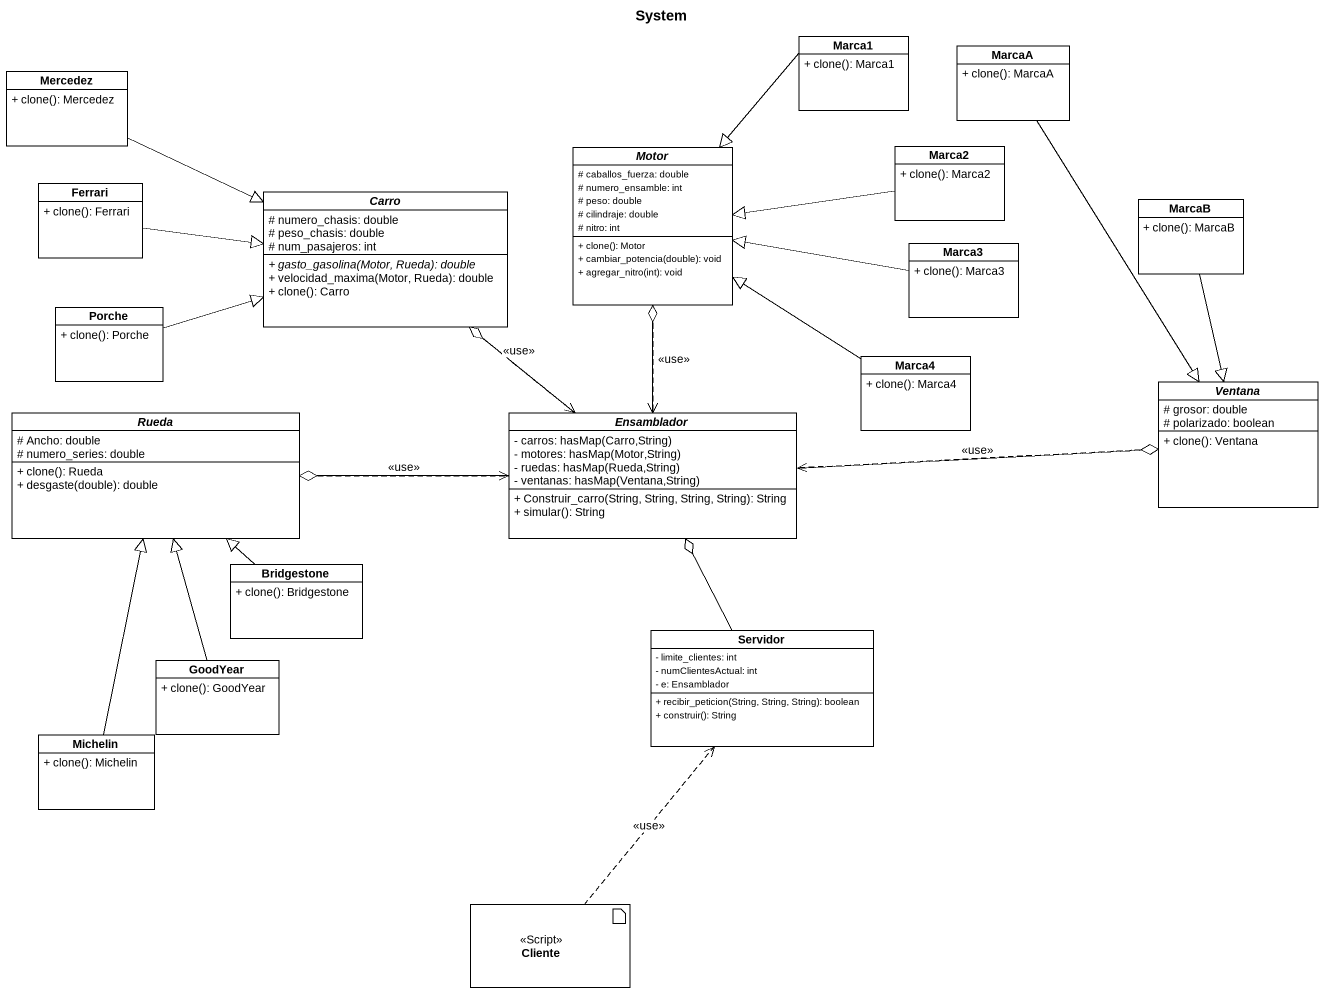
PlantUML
@startuml
title System
allowmixing
hide circle
hide empty members
skinparam classAttributeIconSize 0
class Mercedez {
  + clone(): Mercedez
}
class Marca1 {
  + clone(): Marca1
}
class MarcaA {
  + clone(): MarcaA
}
abstract class Motor {
  # caballos_fuerza: double
  # numero_ensamble: int
  # peso: double
  # cilindraje: double
  # nitro: int
  + clone(): Motor
  + cambiar_potencia(double): void
  + agregar_nitro(int): void
}
class Marca2 {
  + clone(): Marca2
}
class Ferrari {
  + clone(): Ferrari
}
abstract class Carro {
  # numero_chasis: double
  # peso_chasis: double
  # num_pasajeros: int
  {abstract} + gasto_gasolina(Motor, Rueda): double
  + velocidad_maxima(Motor, Rueda): double
  + clone(): Carro
}
class MarcaB {
  + clone(): MarcaB
}
class Marca3 {
  + clone(): Marca3
}
class Porche {
  + clone(): Porche
}
class Marca4 {
  + clone(): Marca4
}
abstract class Rueda {
  # Ancho: double
  # numero_series: double
  + clone(): Rueda
  + desgaste(double): double
}
abstract class Ensamblador {
  {field} - carros: hasMap(Carro,String)
  {field} - motores: hasMap(Motor,String)
  {field} - ruedas: hasMap(Rueda,String)
  {field} - ventanas: hasMap(Ventana,String)
  + Construir_carro(String, String, String, String): String
  + simular(): String
}
abstract class Ventana {
  # grosor: double
  # polarizado: boolean
  + clone(): Ventana
}
class Bridgestone {
  + clone(): Bridgestone
}
class Servidor {
  - limite_clientes: int
  - numClientesActual: int
  - e: Ensamblador
  + recibir_peticion(String, String, String): boolean
  + construir(): String
}
class GoodYear {
  + clone(): GoodYear
}
class Michelin {
  + clone(): Michelin
}
artifact Cliente <<Script>>
Mercedez -right-|> Carro
Marca1 --|> Motor
MarcaA --|> Ventana
Motor ..> Ensamblador : <<use>>
Marca2 -left-|> Motor
Ferrari -right-|> Carro
Carro ..> Ensamblador : <<use>>
MarcaB --|> Ventana
Marca3 -left-|> Motor
Porche -right-|> Carro
Marca4 -up-|> Motor
Rueda .right.> Ensamblador : <<use>>
Ensamblador -up-o Motor
Ensamblador -up-o Carro
Ensamblador -left-o Rueda
Ensamblador -right-o Ventana
Ventana .left.> Ensamblador : <<use>>
Bridgestone -up-|> Rueda
Servidor -up-o Ensamblador
GoodYear -up-|> Rueda
Michelin -up-|> Rueda
Cliente .up.> Servidor : <<use>>
@enduml
